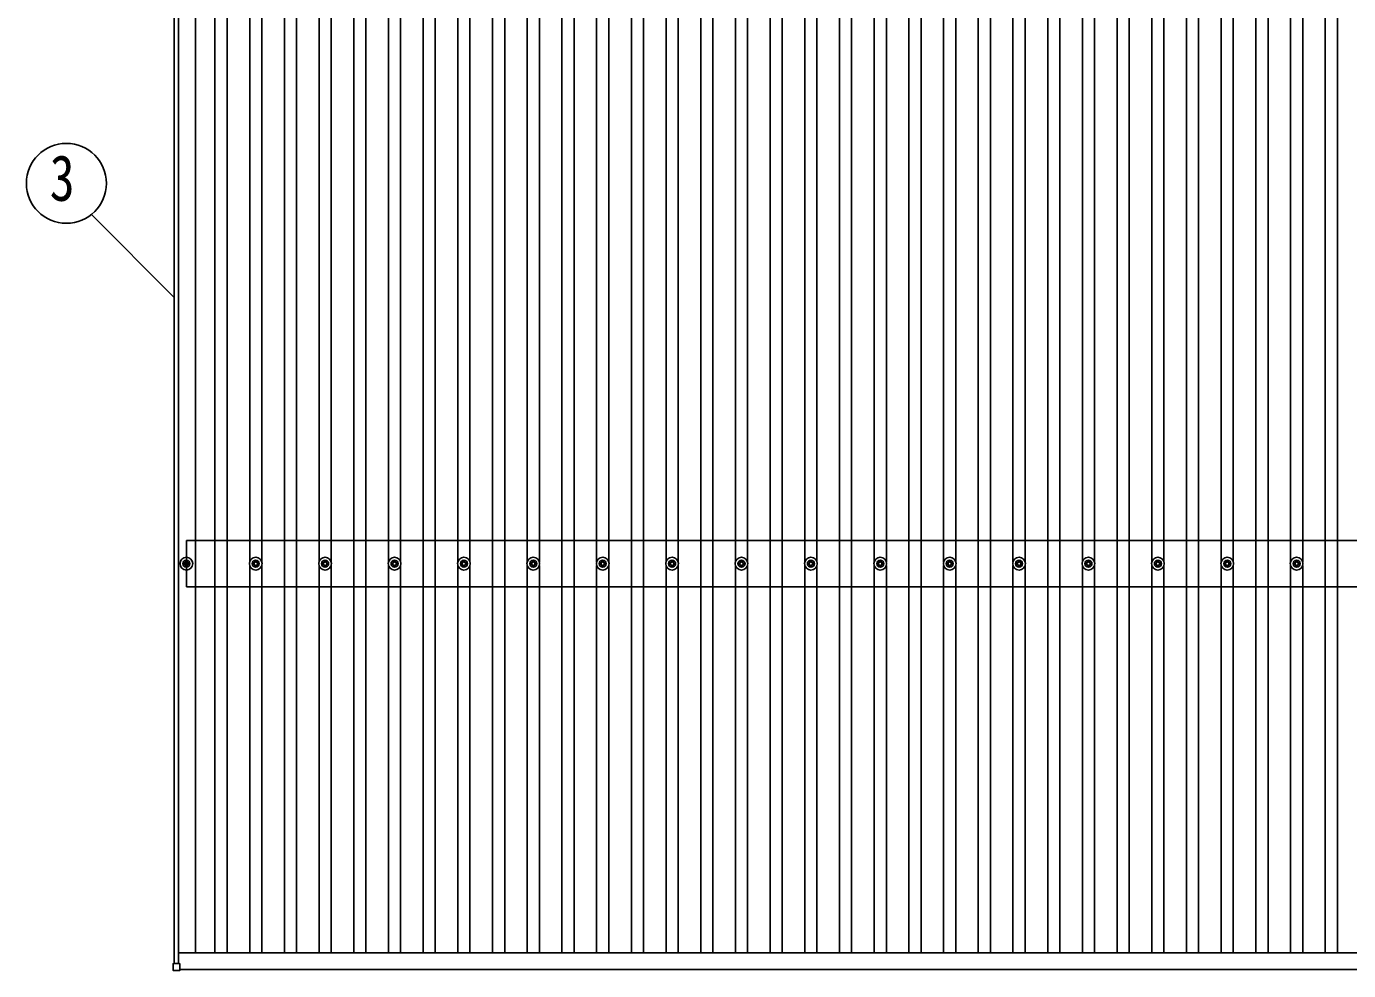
# Model space of a CAD drawing. Units: millimetres, scale not verified. Extents: x -21025 to 21025, y -14850 to 14850.
# Drawn here: x -16136 to -12325, y 6392 to 9111 of the extents above; entities that cross this region are included whole.
import ezdxf
from ezdxf.enums import TextEntityAlignment as Align

# ---------------------------------------------------------------- set-up
doc = ezdxf.new("R2010")
doc.units = ezdxf.units.MM
doc.header["$LTSCALE"] = 60
for name, color, linetype in [('0-5_YKK_13', 4, 'Continuous'), ('0-6_YKK_A1', 4, 'Continuous'), ('0-7_YKK_D', 6, 'Continuous')]:
    doc.layers.add(name, color=color, linetype=linetype)
doc.styles.add('ＭＳ ゴシック', font='')
doc.styles.get('ＭＳ ゴシック').set_extended_font_data('MS Gothic')

msp = doc.modelspace()

# ---------------------------------------------------------------- linework, layer by layer
at = {"layer": '0-5_YKK_13'}
for p, q in [((-15684.9, 7565.58), (-15680.48, 7565.58)), ((-15684.9, 7562.08), (-15680.48, 7562.08)), ((-15676.65, 7573.83), (-15676.65, 7569.41)), ((-15676.65, 7558.25), (-15676.65, 7553.83)), ((-15673.15, 7573.83), (-15673.15, 7569.41)), ((-15673.15, 7558.25), (-15673.15, 7553.83)), ((-15669.32, 7565.58), (-15664.9, 7565.58)), ((-15669.32, 7562.08), (-15664.9, 7562.08)), ((-15484.9, 7565.58), (-15480.48, 7565.58)), ((-15484.9, 7562.08), (-15480.48, 7562.08)), ((-15476.65, 7573.83), (-15476.65, 7569.41)), ((-15476.65, 7558.25), (-15476.65, 7553.83)), ((-15473.15, 7573.83), (-15473.15, 7569.41)), ((-15473.15, 7558.25), (-15473.15, 7553.83)), ((-15469.32, 7565.58), (-15464.9, 7565.58)), ((-15469.32, 7562.08), (-15464.9, 7562.08)), ((-15284.9, 7565.58), (-15280.49, 7565.58)), ((-15284.9, 7562.08), (-15280.49, 7562.08)), ((-15276.65, 7573.83), (-15276.65, 7569.41)), ((-15276.65, 7558.25), (-15276.65, 7553.83)), ((-15273.15, 7573.83), (-15273.15, 7569.41)), ((-15273.15, 7558.25), (-15273.15, 7553.83)), ((-15269.32, 7565.58), (-15264.91, 7565.58)), ((-15269.32, 7562.08), (-15264.91, 7562.08)), ((-15084.9, 7565.58), (-15080.49, 7565.58)), ((-15084.9, 7562.08), (-15080.49, 7562.08)), ((-15076.65, 7573.83), (-15076.65, 7569.41)), ((-15076.65, 7558.25), (-15076.65, 7553.83)), ((-15073.15, 7573.83), (-15073.15, 7569.41)), ((-15073.15, 7558.25), (-15073.15, 7553.83)), ((-15069.32, 7565.58), (-15064.91, 7565.58)), ((-15069.32, 7562.08), (-15064.91, 7562.08)), ((-14884.9, 7565.58), (-14880.49, 7565.58)), ((-14884.9, 7562.08), (-14880.49, 7562.08)), ((-14876.65, 7573.83), (-14876.65, 7569.41)), ((-14876.65, 7558.25), (-14876.65, 7553.83)), ((-14873.15, 7573.83), (-14873.15, 7569.41)), ((-14873.15, 7558.25), (-14873.15, 7553.83)), ((-14869.32, 7565.58), (-14864.91, 7565.58)), ((-14869.32, 7562.08), (-14864.91, 7562.08)), ((-14684.9, 7565.58), (-14680.49, 7565.58)), ((-14684.9, 7562.08), (-14680.49, 7562.08)), ((-14676.65, 7573.83), (-14676.65, 7569.41)), ((-14676.65, 7558.25), (-14676.65, 7553.83)), ((-14673.15, 7573.83), (-14673.15, 7569.41)), ((-14673.15, 7558.25), (-14673.15, 7553.83)), ((-14669.32, 7565.58), (-14664.91, 7565.58)), ((-14669.32, 7562.08), (-14664.91, 7562.08)), ((-14484.9, 7565.58), (-14480.49, 7565.58)), ((-14484.9, 7562.08), (-14480.49, 7562.08)), ((-14476.65, 7573.83), (-14476.65, 7569.41)), ((-14476.65, 7558.25), (-14476.65, 7553.83)), ((-14473.15, 7573.83), (-14473.15, 7569.41)), ((-14473.15, 7558.25), (-14473.15, 7553.83)), ((-14469.32, 7565.58), (-14464.91, 7565.58)), ((-14469.32, 7562.08), (-14464.91, 7562.08)), ((-14284.9, 7565.58), (-14280.49, 7565.58)), ((-14284.9, 7562.08), (-14280.49, 7562.08)), ((-14276.65, 7573.83), (-14276.65, 7569.41)), ((-14276.65, 7558.25), (-14276.65, 7553.83)), ((-14273.15, 7573.83), (-14273.15, 7569.41)), ((-14273.15, 7558.25), (-14273.15, 7553.83)), ((-14269.32, 7565.58), (-14264.91, 7565.58)), ((-14269.32, 7562.08), (-14264.91, 7562.08)), ((-14084.9, 7565.58), (-14080.49, 7565.58)), ((-14084.9, 7562.08), (-14080.49, 7562.08)), ((-14076.65, 7573.83), (-14076.65, 7569.41)), ((-14076.65, 7558.25), (-14076.65, 7553.83)), ((-14073.15, 7573.83), (-14073.15, 7569.41)), ((-14073.15, 7558.25), (-14073.15, 7553.83)), ((-14069.32, 7565.58), (-14064.91, 7565.58)), ((-14069.32, 7562.08), (-14064.91, 7562.08)), ((-13884.9, 7565.58), (-13880.49, 7565.58)), ((-13884.9, 7562.08), (-13880.49, 7562.08)), ((-13876.65, 7573.83), (-13876.65, 7569.41)), ((-13876.65, 7558.25), (-13876.65, 7553.83)), ((-13873.15, 7573.83), (-13873.15, 7569.41)), ((-13873.15, 7558.25), (-13873.15, 7553.83)), ((-13869.32, 7565.58), (-13864.91, 7565.58)), ((-13869.32, 7562.08), (-13864.91, 7562.08)), ((-13684.9, 7565.58), (-13680.49, 7565.58)), ((-13684.9, 7562.08), (-13680.49, 7562.08)), ((-13676.65, 7573.83), (-13676.65, 7569.41)), ((-13676.65, 7558.25), (-13676.65, 7553.83)), ((-13673.15, 7573.83), (-13673.15, 7569.41)), ((-13673.15, 7558.25), (-13673.15, 7553.83)), ((-13669.32, 7565.58), (-13664.91, 7565.58)), ((-13669.32, 7562.08), (-13664.91, 7562.08)), ((-13484.9, 7565.58), (-13480.49, 7565.58)), ((-13484.9, 7562.08), (-13480.49, 7562.08)), ((-13476.65, 7573.83), (-13476.65, 7569.41)), ((-13476.65, 7558.25), (-13476.65, 7553.83)), ((-13473.15, 7573.83), (-13473.15, 7569.41)), ((-13473.15, 7558.25), (-13473.15, 7553.83)), ((-13469.32, 7565.58), (-13464.91, 7565.58)), ((-13469.32, 7562.08), (-13464.91, 7562.08)), ((-13284.9, 7565.58), (-13280.49, 7565.58)), ((-13284.9, 7562.08), (-13280.49, 7562.08)), ((-13276.65, 7573.83), (-13276.65, 7569.41)), ((-13276.65, 7558.25), (-13276.65, 7553.83)), ((-13273.15, 7573.83), (-13273.15, 7569.41)), ((-13273.15, 7558.25), (-13273.15, 7553.83)), ((-13269.32, 7565.58), (-13264.91, 7565.58)), ((-13269.32, 7562.08), (-13264.91, 7562.08)), ((-13084.9, 7565.58), (-13080.49, 7565.58)), ((-13084.9, 7562.08), (-13080.49, 7562.08)), ((-13076.65, 7573.83), (-13076.65, 7569.41)), ((-13076.65, 7558.25), (-13076.65, 7553.83)), ((-13073.15, 7573.83), (-13073.15, 7569.41)), ((-13073.15, 7558.25), (-13073.15, 7553.83)), ((-13069.32, 7565.58), (-13064.91, 7565.58)), ((-13069.32, 7562.08), (-13064.91, 7562.08)), ((-12884.9, 7565.58), (-12880.49, 7565.58)), ((-12884.9, 7562.08), (-12880.49, 7562.08)), ((-12876.65, 7573.83), (-12876.65, 7569.41)), ((-12876.65, 7558.25), (-12876.65, 7553.83)), ((-12873.15, 7573.83), (-12873.15, 7569.41)), ((-12873.15, 7558.25), (-12873.15, 7553.83)), ((-12869.32, 7565.58), (-12864.91, 7565.58)), ((-12869.32, 7562.08), (-12864.91, 7562.08)), ((-12684.9, 7565.58), (-12680.49, 7565.58)), ((-12684.9, 7562.08), (-12680.49, 7562.08)), ((-12676.65, 7573.83), (-12676.65, 7569.41)), ((-12676.65, 7558.25), (-12676.65, 7553.83)), ((-12673.15, 7573.83), (-12673.15, 7569.41)), ((-12673.15, 7558.25), (-12673.15, 7553.83)), ((-12669.32, 7565.58), (-12664.91, 7565.58)), ((-12669.32, 7562.08), (-12664.91, 7562.08)), ((-12484.9, 7565.58), (-12480.49, 7565.58)), ((-12484.9, 7562.08), (-12480.49, 7562.08)), ((-12476.65, 7573.83), (-12476.65, 7569.41)), ((-12476.65, 7558.25), (-12476.65, 7553.83)), ((-12473.15, 7573.83), (-12473.15, 7569.41)), ((-12473.15, 7558.25), (-12473.15, 7553.83)), ((-12469.32, 7565.58), (-12464.91, 7565.58)), ((-12469.32, 7562.08), (-12464.91, 7562.08)), ((-15713.2, 6410.93), (-15713.2, 6392.93)), ((-15694.2, 6411.93), (-15712.2, 6411.93)), ((-15693.2, 6392.93), (-15693.2, 6410.93)), ((-15712.2, 6391.93), (-15694.2, 6391.93))]:
    msp.add_line(p, q, dxfattribs=at)
for centre, radius in [((-15674.9, 7563.83), 18.25), ((-15674.9, 7563.83), 10.15), ((-15674.9, 7563.83), 5.85), ((-15674.9, 7563.83), 5.25), ((-15474.9, 7563.83), 18.25), ((-15474.9, 7563.83), 10.15), ((-15474.9, 7563.83), 5.85), ((-15474.9, 7563.83), 5.25), ((-15274.9, 7563.83), 18.25), ((-15274.9, 7563.83), 10.15), ((-15274.9, 7563.83), 5.85), ((-15274.9, 7563.83), 5.25), ((-15074.9, 7563.83), 18.25), ((-15074.9, 7563.83), 10.15), ((-15074.9, 7563.83), 5.85), ((-15074.9, 7563.83), 5.25), ((-14874.9, 7563.83), 18.25), ((-14874.9, 7563.83), 10.15), ((-14874.9, 7563.83), 5.85), ((-14874.9, 7563.83), 5.25), ((-14674.9, 7563.83), 18.25), ((-14674.9, 7563.83), 10.15), ((-14674.9, 7563.83), 5.85), ((-14674.9, 7563.83), 5.25), ((-14474.9, 7563.83), 18.25), ((-14474.9, 7563.83), 10.15), ((-14474.9, 7563.83), 5.85), ((-14474.9, 7563.83), 5.25), ((-14274.9, 7563.83), 18.25), ((-14274.9, 7563.83), 10.15), ((-14274.9, 7563.83), 5.85), ((-14274.9, 7563.83), 5.25), ((-14074.9, 7563.83), 18.25), ((-14074.9, 7563.83), 10.15), ((-14074.9, 7563.83), 5.85), ((-14074.9, 7563.83), 5.25), ((-13874.9, 7563.83), 18.25), ((-13874.9, 7563.83), 10.15), ((-13874.9, 7563.83), 5.85), ((-13874.9, 7563.83), 5.25), ((-13674.9, 7563.83), 18.25), ((-13674.9, 7563.83), 10.15), ((-13674.9, 7563.83), 5.85), ((-13674.9, 7563.83), 5.25), ((-13474.9, 7563.83), 18.25), ((-13474.9, 7563.83), 10.15), ((-13474.9, 7563.83), 5.85), ((-13474.9, 7563.83), 5.25), ((-13274.9, 7563.83), 18.25), ((-13274.9, 7563.83), 10.15), ((-13274.9, 7563.83), 5.85), ((-13274.9, 7563.83), 5.25), ((-13074.9, 7563.83), 18.25), ((-13074.9, 7563.83), 10.15), ((-13074.9, 7563.83), 5.85), ((-13074.9, 7563.83), 5.25), ((-12874.9, 7563.83), 18.25), ((-12874.9, 7563.83), 10.15), ((-12874.9, 7563.83), 5.85), ((-12874.9, 7563.83), 5.25), ((-12674.9, 7563.83), 18.25), ((-12674.9, 7563.83), 10.15), ((-12674.9, 7563.83), 5.85), ((-12674.9, 7563.83), 5.25), ((-12474.9, 7563.83), 18.25), ((-12474.9, 7563.83), 10.15), ((-12474.9, 7563.83), 5.85), ((-12474.9, 7563.83), 5.25)]:
    msp.add_circle(centre, radius, dxfattribs=at)
for centre, start, end in [((-15712.2, 6410.93), 90, 180), ((-15694.2, 6410.93), 0, 90), ((-15712.2, 6392.93), 180, 270), ((-15694.2, 6392.93), 270, 0)]:
    msp.add_arc(centre, 1, start, end, dxfattribs=at)
at = {"layer": '0-6_YKK_A1'}
for p, q in [((-15709.9, 6411.89), (-15709.9, 11810.31)), ((-15697.9, 6411.89), (-15697.9, 11810.31)), ((-15648.4, 11784.22), (-15648.4, 6443.21)), ((-15592.4, 6443.21), (-15592.4, 11784.22)), ((-15557.4, 6443.21), (-15557.4, 11784.22)), ((-15392.4, 6443.21), (-15392.4, 11784.22)), ((-15357.4, 6443.21), (-15357.4, 11784.22)), ((-15192.4, 6443.21), (-15192.4, 11784.22)), ((-15157.4, 6443.21), (-15157.4, 11784.22)), ((-14992.4, 6443.21), (-14992.4, 11784.22)), ((-14957.4, 6443.21), (-14957.4, 11784.22)), ((-14792.4, 6443.21), (-14792.4, 11784.22)), ((-14757.4, 6443.21), (-14757.4, 11784.22)), ((-14592.4, 6443.21), (-14592.4, 11784.22)), ((-14557.4, 6443.21), (-14557.4, 11784.22)), ((-14392.4, 6443.21), (-14392.4, 11784.22)), ((-14357.4, 6443.21), (-14357.4, 11784.22)), ((-14192.4, 6443.21), (-14192.4, 11784.22)), ((-14157.4, 6443.21), (-14157.4, 11784.22)), ((-13992.4, 6443.21), (-13992.4, 11784.22)), ((-13957.4, 6443.21), (-13957.4, 11784.22)), ((-13792.4, 6443.21), (-13792.4, 11784.22)), ((-13757.4, 6443.21), (-13757.4, 11784.22)), ((-13592.4, 6443.21), (-13592.4, 11784.22)), ((-13557.4, 6443.21), (-13557.4, 11784.22)), ((-13392.4, 6443.21), (-13392.4, 11784.22)), ((-13357.4, 6443.21), (-13357.4, 11784.22)), ((-13192.4, 6443.21), (-13192.4, 11784.22)), ((-13157.4, 6443.21), (-13157.4, 11784.22)), ((-12992.4, 6443.21), (-12992.4, 11784.22)), ((-12957.4, 6443.21), (-12957.4, 11784.22)), ((-12792.4, 6443.21), (-12792.4, 11784.22)), ((-12757.4, 6443.21), (-12757.4, 11784.22)), ((-12592.4, 6443.21), (-12592.4, 11784.22)), ((-12557.4, 6443.21), (-12557.4, 11784.22)), ((-12392.4, 6443.21), (-12392.4, 11784.22)), ((-12357.4, 6443.21), (-12357.4, 11784.22)), ((-15492.4, 7569.01), (-15492.4, 10658.65)), ((-15457.4, 7569.01), (-15457.4, 10658.65)), ((-15292.4, 7569.01), (-15292.4, 10658.65)), ((-15257.4, 7569.01), (-15257.4, 10658.66)), ((-15092.4, 7569.01), (-15092.4, 10658.65)), ((-15057.4, 7569.01), (-15057.4, 10658.66)), ((-14892.4, 7569.01), (-14892.4, 10658.65)), ((-14857.4, 7569.01), (-14857.4, 10658.66)), ((-14692.4, 7569.01), (-14692.4, 10658.65)), ((-14657.4, 7569.01), (-14657.4, 10658.66)), ((-14492.4, 7569.01), (-14492.4, 10658.65)), ((-14457.4, 7569.01), (-14457.4, 10658.66)), ((-14292.4, 7569.01), (-14292.4, 10658.65)), ((-14257.4, 7569.01), (-14257.4, 10658.66)), ((-14092.4, 7569.01), (-14092.4, 10658.65)), ((-14057.4, 7569.01), (-14057.4, 10658.66)), ((-13892.4, 7569.01), (-13892.4, 10658.65)), ((-13857.4, 7569.01), (-13857.4, 10658.66)), ((-13692.4, 7569.01), (-13692.4, 10658.65)), ((-13657.4, 7569.01), (-13657.4, 10658.66)), ((-13492.4, 7569.01), (-13492.4, 10658.65)), ((-13457.4, 7569.01), (-13457.4, 10658.66)), ((-13292.4, 7569.01), (-13292.4, 10658.65)), ((-13257.4, 7569.01), (-13257.4, 10658.66)), ((-13092.4, 7569.01), (-13092.4, 10658.65)), ((-13057.4, 7569.01), (-13057.4, 10658.66)), ((-12892.4, 7569.01), (-12892.4, 10658.65)), ((-12857.4, 7569.01), (-12857.4, 10658.66)), ((-12692.4, 7569.01), (-12692.4, 10658.65)), ((-12657.4, 7569.01), (-12657.4, 10658.66)), ((-12492.4, 7569.01), (-12492.4, 10658.65)), ((-12457.4, 7569.01), (-12457.4, 10658.66)), ((-8474.9, 7630.83), (-15674.9, 7630.83)), ((-15674.9, 7496.83), (-15674.9, 7630.83)), ((-15492.4, 6443.21), (-15492.4, 7558.65)), ((-15457.4, 6443.21), (-15457.4, 7558.65)), ((-15292.4, 6443.21), (-15292.4, 7558.65)), ((-15257.4, 6443.21), (-15257.4, 7558.65)), ((-15092.4, 6443.21), (-15092.4, 7558.65)), ((-15057.4, 6443.21), (-15057.4, 7558.65)), ((-14892.4, 6443.21), (-14892.4, 7558.65)), ((-14857.4, 6443.21), (-14857.4, 7558.65)), ((-14692.4, 6443.21), (-14692.4, 7558.65)), ((-14657.4, 6443.21), (-14657.4, 7558.65)), ((-14492.4, 6443.21), (-14492.4, 7558.65)), ((-14457.4, 6443.21), (-14457.4, 7558.65)), ((-14292.4, 6443.21), (-14292.4, 7558.65)), ((-14257.4, 6443.21), (-14257.4, 7558.65)), ((-14092.4, 6443.21), (-14092.4, 7558.65)), ((-14057.4, 6443.21), (-14057.4, 7558.65)), ((-13892.4, 6443.21), (-13892.4, 7558.65)), ((-13857.4, 6443.21), (-13857.4, 7558.65)), ((-13692.4, 6443.21), (-13692.4, 7558.65)), ((-13657.4, 6443.21), (-13657.4, 7558.65)), ((-13492.4, 6443.21), (-13492.4, 7558.65)), ((-13457.4, 6443.21), (-13457.4, 7558.65)), ((-13292.4, 6443.21), (-13292.4, 7558.65)), ((-13257.4, 6443.21), (-13257.4, 7558.65)), ((-13092.4, 6443.21), (-13092.4, 7558.65)), ((-13057.4, 6443.21), (-13057.4, 7558.65)), ((-12892.4, 6443.21), (-12892.4, 7558.65)), ((-12857.4, 6443.21), (-12857.4, 7558.65)), ((-12692.4, 6443.21), (-12692.4, 7558.65)), ((-12657.4, 6443.21), (-12657.4, 7558.65)), ((-12492.4, 6443.21), (-12492.4, 7558.65)), ((-12457.4, 6443.21), (-12457.4, 7558.65)), ((-8474.9, 7496.83), (-15674.9, 7496.83)), ((-15697.9, 6443.21), (-10299.09, 6443.21)), ((-15693.2, 6395.23), (-10284.9, 6395.23))]:
    msp.add_line(p, q, dxfattribs=at)
at = {"layer": '0-7_YKK_D'}
msp.add_line((-15948.61, 8569.32), (-15710.55, 8331.26), dxfattribs=at)
msp.add_circle((-16020.57, 8659.28), 115.2, dxfattribs=at)

# ---------------------------------------------------------------- texts
at = {"layer": '0-7_YKK_D', "style": 'ＭＳ ゴシック', "width": 0.8}
msp.add_text('3', height=132, dxfattribs=at).set_placement((-16068.57, 8569.28), align=Align.BOTTOM_LEFT)

doc.saveas('drawing.dxf')
